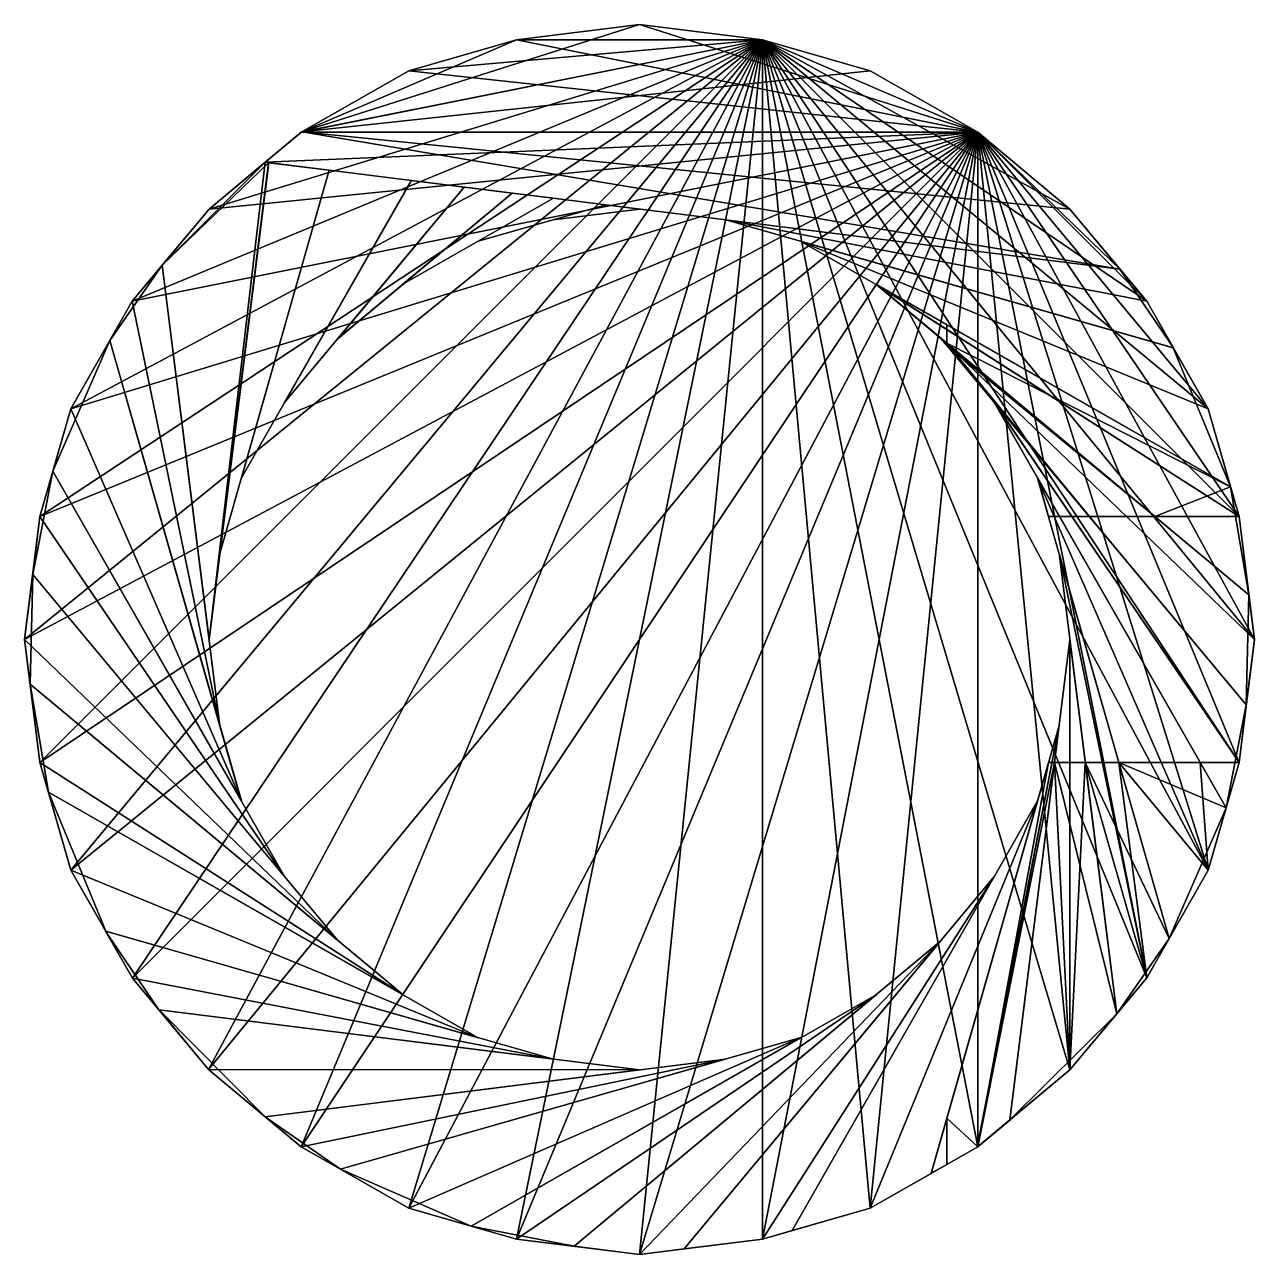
# Model space of a CAD drawing. Extents: x -48 to 48, y -48 to 48.
import ezdxf

# ---------------------------------------------------------------- set-up
doc = ezdxf.new("R2010")
doc.units = 0

msp = doc.modelspace()

# ---------------------------------------------------------------- meshes
at = {"layer": 'OBJECT000', "color": 50}
mesh = msp.add_polyface(dxfattribs=at)
corners = [(33.599998, 33.599998, -48), (26.4, 39.599998, -48), (18, 44.399998, -48), (9.599998, 46.799999, -48), (-0.000002, 47.999996, -48), (-9.600003, 46.799999, -48), (-18.000004, 44.399998, -48), (-26.400005, 39.599998, -48), (-33.600006, 33.599998, -48), (-39.600006, 26.4, -48), (-44.400009, 17.999998, -48), (-46.800007, 9.599999, -48), (-48.000008, -0.000001, -48), (-46.800007, -9.599999, -48), (-44.400009, -18, -48), (-39.57386, -26.445776, -48), (-33.643127, -33.564075, -48), (-26.400005, -39.599998, -48), (-18.000004, -44.400002, -48), (-9.600003, -46.799999, -48), (-0.000002, -47.999996, -48), (9.599998, -46.799999, -48), (18, -44.400002, -48), (26.4, -39.599998, -48), (33.599998, -33.599998, -48), (39.599998, -26.4, -48), (44.400005, -18, -48), (46.800003, -9.599999, -48), (48.000004, -0.000001, -48), (46.800003, 9.599999, -48), (44.400005, 17.999998, -48), (39.599998, 26.4, -48), (-0.000002, 47.999996, -36.244896), (9.599998, 46.799999, -36.244896), (18, 44.399998, -36.244896), (26.4, 39.599998, -36.244896), (33.599998, 33.599998, -36.244896), (39.599998, 26.4, -36.244896), (44.400005, 17.999998, -36.244896), (46.800003, 9.599999, -36.244896), (48.000004, -0.000001, -36.244896), (46.800003, -9.599999, -36.244896), (44.400005, -18, -36.244896), (39.599998, -26.4, -36.244896), (33.599998, -33.599998, -36.244896), (26.4, -39.599998, -36.244896), (18, -44.400002, -36.244896), (9.599998, -46.799999, -36.244896), (-0.000002, -47.999996, -36.244896), (-9.600003, -46.799999, -36.244896), (-18.000004, -44.400002, -36.244896), (-26.400005, -39.599998, -36.244896), (-33.641113, -33.566494, -36.244896), (-39.574188, -26.445154, -36.244896), (-44.400009, -18, -36.244896), (-46.800007, -9.599999, -36.244896), (-48.000008, -0.000001, -36.244896), (-46.800007, 9.599999, -36.244896), (-44.400009, 17.999998, -36.244896), (-39.600006, 26.4, -36.244896), (-33.600006, 33.599998, -36.244896), (-26.400005, 39.599998, -36.244896), (-18.000004, 44.399998, -36.244896), (-9.600003, 46.799999, -36.244896)]
mesh.append_faces([[corners[k] for k in face] for face in [(1, 31, 0), (4, 33, 32), (3, 34, 33), (2, 35, 34), (1, 36, 35), (0, 37, 36), (31, 38, 37), (30, 39, 38), (29, 40, 39), (28, 41, 40), (27, 42, 41), (26, 43, 42), (25, 44, 43), (24, 45, 44), (23, 46, 45), (22, 47, 46), (21, 48, 47), (20, 49, 48), (19, 50, 49), (18, 51, 50), (17, 52, 51), (16, 53, 52), (15, 54, 53), (14, 55, 54), (13, 56, 55), (12, 57, 56), (11, 58, 57), (10, 59, 58), (9, 60, 59), (8, 61, 60), (7, 62, 61), (6, 63, 62), (5, 32, 63), (33, 63, 32)]], dxfattribs={"vtx0": -1})
mesh.append_faces([[corners[k] for k in face] for face in [(1, 3, 4), (1, 4, 5), (1, 5, 6), (1, 6, 7), (1, 7, 8), (1, 8, 9), (1, 9, 10), (1, 10, 11), (1, 11, 12), (1, 12, 13), (1, 13, 14), (1, 14, 15), (1, 15, 16), (1, 16, 17), (1, 17, 18), (1, 18, 19), (1, 19, 20), (1, 20, 21), (1, 21, 22), (1, 22, 23), (1, 23, 24), (1, 24, 25), (1, 25, 26), (1, 26, 27), (1, 27, 28), (1, 28, 29), (1, 29, 30), (1, 30, 31), (33, 35, 36), (33, 36, 37), (33, 37, 38), (33, 38, 39), (33, 39, 40), (33, 40, 41), (33, 41, 42), (33, 42, 43), (33, 43, 44), (33, 44, 45), (33, 45, 46), (33, 46, 47), (33, 47, 48), (33, 48, 49), (33, 49, 50), (33, 50, 51), (33, 51, 52), (33, 52, 53), (33, 53, 54), (33, 54, 55), (33, 55, 56), (33, 56, 57), (33, 57, 58), (33, 58, 59), (33, 59, 60), (33, 60, 61), (33, 61, 62), (33, 62, 63)]], dxfattribs={"vtx0": -1, "vtx2": -1})
mesh.append_faces([[corners[k] for k in face] for face in [(1, 2, 3), (4, 3, 33), (3, 2, 34), (2, 1, 35), (1, 0, 36), (0, 31, 37), (31, 30, 38), (30, 29, 39), (29, 28, 40), (28, 27, 41), (27, 26, 42), (26, 25, 43), (25, 24, 44), (24, 23, 45), (23, 22, 46), (22, 21, 47), (21, 20, 48), (20, 19, 49), (19, 18, 50), (18, 17, 51), (17, 16, 52), (16, 15, 53), (15, 14, 54), (14, 13, 55), (13, 12, 56), (12, 11, 57), (11, 10, 58), (10, 9, 59), (9, 8, 60), (8, 7, 61), (7, 6, 62), (6, 5, 63), (5, 4, 32), (33, 34, 35)]], dxfattribs={"vtx2": -1})
at = {"layer": 'OBJECT001', "color": 50}
mesh = msp.add_polyface(dxfattribs=at)
corners = [(-0.000002, 47.999996, 48), (-0.000002, 47.999996, -36.244896), (9.599998, 46.799999, -36.244896), (9.599998, 46.799999, 48), (18, 44.399998, -36.244896), (18, 44.399998, 48), (26.4, 39.599998, -36.244896), (26.4, 39.599998, 48), (33.599998, 33.599998, -36.244896), (33.599998, 33.599998, 48), (37.504124, 28.912132, -36.244896), (37.504124, 28.912132, 48), (-29.211809, 37.251049, 48), (-29.211809, 37.251049, -36.244896), (-26.353275, 39.626698, -36.244896), (-26.353275, 39.626698, 48), (-18.000004, 44.399998, -36.244896), (-18.000004, 44.399998, 48), (-9.600003, 46.799999, -36.244896), (-9.600003, 46.799999, 48)]
mesh.append_faces([[corners[k] for k in face] for face in [(1, 3, 0), (2, 5, 3), (4, 7, 5), (6, 9, 7), (8, 11, 9), (13, 15, 12), (14, 17, 15), (16, 19, 17), (18, 0, 19), (6, 10, 8), (10, 12, 11), (15, 11, 12)]], dxfattribs={"vtx0": -1})
mesh.append_faces([[corners[k] for k in face] for face in [(6, 2, 1), (6, 1, 18), (6, 18, 16), (6, 16, 14), (6, 14, 13), (6, 13, 10), (15, 19, 0), (15, 0, 3), (15, 3, 5), (15, 5, 7), (15, 7, 9), (15, 9, 11)]], dxfattribs={"vtx0": -1, "vtx2": -1})
mesh.append_faces([[corners[k] for k in face] for face in [(1, 2, 3), (2, 4, 5), (4, 6, 7), (6, 8, 9), (8, 10, 11), (13, 14, 15), (14, 16, 17), (16, 18, 19), (18, 1, 0), (6, 4, 2), (10, 13, 12), (15, 17, 19)]], dxfattribs={"vtx2": -1})
at = {"layer": 'OBJECT002', "color": 50}
mesh = msp.add_polyface(dxfattribs=at)
corners = [(37.507763, 28.910192, 48), (37.507763, 28.910192, -36.244896), (39.599998, 26.4, -36.244896), (39.599998, 26.4, 48), (41.671947, 22.772497, -36.244896), (41.671947, 22.772497, 48), (6.729344, 32.757496, -36.244896), (6.728703, 32.757679, 48)]
mesh.append_faces([[corners[k] for k in face] for face in [(1, 3, 0), (2, 5, 3), (2, 6, 4), (6, 0, 7), (4, 7, 5), (0, 5, 7)]], dxfattribs={"vtx0": -1})
mesh.append_faces([[corners[k] for k in face] for face in [(1, 2, 3), (2, 4, 5), (2, 1, 6), (6, 1, 0), (4, 6, 7), (0, 3, 5)]], dxfattribs={"vtx2": -1})
at = {"layer": 'OBJECT003', "color": 50}
mesh = msp.add_polyface(dxfattribs=at)
corners = [(41.669533, 22.776817, 48), (41.669533, 22.776817, -36.244896), (44.400005, 17.999998, -36.244896), (44.400005, 17.999998, 48), (46.138279, 11.915587, -36.244896), (46.138279, 11.915587, 48), (12.598772, 31.080687, -36.244896), (12.59901, 31.080542, 48)]
mesh.append_faces([[corners[k] for k in face] for face in [(1, 3, 0), (2, 5, 3), (2, 6, 4), (6, 0, 7), (4, 7, 5), (0, 5, 7)]], dxfattribs={"vtx0": -1})
mesh.append_faces([[corners[k] for k in face] for face in [(1, 2, 3), (2, 4, 5), (2, 1, 6), (6, 1, 0), (4, 6, 7), (0, 3, 5)]], dxfattribs={"vtx2": -1})
at = {"layer": 'OBJECT004', "color": 50}
mesh = msp.add_polyface(dxfattribs=at)
corners = [(22.772644, -41.676929, 48), (22.772644, -41.676929, -36.244896), (18, -44.400002, -36.244896), (18, -44.400002, 48), (11.916851, -46.137306, -36.244896), (11.916851, -46.137306, 48), (31.07864, -12.602966, -36.244896), (31.079315, -12.601795, 48)]
mesh.append_faces([[corners[k] for k in face] for face in [(1, 3, 0), (2, 5, 3), (2, 6, 4), (6, 0, 7), (4, 7, 5), (3, 7, 0)]], dxfattribs={"vtx0": -1})
mesh.append_faces([[corners[k] for k in face] for face in [(1, 2, 3), (2, 4, 5), (2, 1, 6), (6, 1, 0), (4, 6, 7), (3, 5, 7)]], dxfattribs={"vtx2": -1})
at = {"layer": 'OBJECT005', "color": 50}
mesh = msp.add_polyface(dxfattribs=at)
corners = [(11.914507, -46.138988, 48), (11.914507, -46.138988, -36.244896), (9.599998, -46.799999, -36.244896), (9.599998, -46.799999, 48), (3.48358, -47.564392, -36.244896), (3.48358, -47.564392, 48), (27.717152, -18.485596, -36.244896), (27.7162, -18.486769, 48)]
mesh.append_faces([[corners[k] for k in face] for face in [(1, 3, 0), (2, 5, 3), (2, 6, 4), (6, 0, 7), (4, 7, 5), (3, 7, 0)]], dxfattribs={"vtx0": -1})
mesh.append_faces([[corners[k] for k in face] for face in [(1, 2, 3), (2, 4, 5), (2, 1, 6), (6, 1, 0), (4, 6, 7), (3, 5, 7)]], dxfattribs={"vtx2": -1})
at = {"layer": 'OBJECT006', "color": 50}
mesh = msp.add_polyface(dxfattribs=at)
corners = [(3.485978, -47.563217, 48), (3.485978, -47.563217, -36.244896), (-0.000002, -47.999996, -36.244896), (-0.000002, -47.999996, 48), (-5.09385, -47.363888, -36.244896), (-5.09385, -47.363888, 48), (23.527, -23.513525, -36.244896), (23.527, -23.513525, 48)]
mesh.append_faces([[corners[k] for k in face] for face in [(1, 3, 0), (2, 5, 3), (2, 6, 4), (6, 0, 7), (4, 7, 5), (3, 7, 0)]], dxfattribs={"vtx0": -1})
mesh.append_faces([[corners[k] for k in face] for face in [(1, 2, 3), (2, 4, 5), (2, 1, 6), (6, 1, 0), (4, 6, 7), (3, 5, 7)]], dxfattribs={"vtx2": -1})
at = {"layer": 'OBJECT007', "color": 50}
mesh = msp.add_polyface(dxfattribs=at)
corners = [(-5.095993, -47.363857, 48), (-5.095993, -47.363857, -36.244896), (-9.600003, -46.799999, -36.244896), (-9.600003, -46.799999, 48), (-13.139707, -45.788269, -36.244896), (-13.139707, -45.788269, 48), (18.469519, -27.726158, -36.244896), (18.465876, -27.728247, 48)]
mesh.append_faces([[corners[k] for k in face] for face in [(1, 3, 0), (2, 5, 3), (2, 6, 4), (6, 0, 7), (4, 7, 5), (0, 5, 7)]], dxfattribs={"vtx0": -1})
mesh.append_faces([[corners[k] for k in face] for face in [(1, 2, 3), (2, 4, 5), (2, 1, 6), (6, 1, 0), (4, 6, 7), (0, 3, 5)]], dxfattribs={"vtx2": -1})
at = {"layer": 'OBJECT008', "color": 50}
mesh = msp.add_polyface(dxfattribs=at)
corners = [(-13.139615, -45.788193, 48), (-13.139615, -45.788193, -36.244896), (-18.000004, -44.400002, -36.244896), (-18.000004, -44.400002, 48), (-23.344669, -41.348694, -36.244896), (-23.344669, -41.348694, 48), (12.600695, -31.080101, -36.244896), (12.596831, -31.081238, 48)]
mesh.append_faces([[corners[k] for k in face] for face in [(1, 3, 0), (2, 5, 3), (2, 6, 4), (6, 0, 7), (4, 7, 5), (0, 5, 7)]], dxfattribs={"vtx0": -1})
mesh.append_faces([[corners[k] for k in face] for face in [(1, 2, 3), (2, 4, 5), (2, 1, 6), (6, 1, 0), (4, 6, 7), (0, 3, 5)]], dxfattribs={"vtx2": -1})
at = {"layer": 'OBJECT009', "color": 50}
mesh = msp.add_polyface(dxfattribs=at)
corners = [(-23.342949, -41.349426, 48), (-23.342949, -41.349426, -36.244896), (-26.400005, -39.599998, -36.244896), (-26.400005, -39.599998, 48), (-29.214811, -37.251564, -36.244896), (-29.214811, -37.251564, 48), (6.720482, -32.760387, -36.244896), (6.71964, -32.760494, 48)]
mesh.append_faces([[corners[k] for k in face] for face in [(1, 3, 0), (2, 5, 3), (2, 6, 4), (6, 0, 7), (4, 7, 5), (0, 5, 7)]], dxfattribs={"vtx0": -1})
mesh.append_faces([[corners[k] for k in face] for face in [(1, 2, 3), (2, 4, 5), (2, 1, 6), (6, 1, 0), (4, 6, 7), (0, 3, 5)]], dxfattribs={"vtx2": -1})
at = {"layer": 'OBJECT010', "color": 50}
mesh = msp.add_polyface(dxfattribs=at)
corners = [(-29.217411, -37.251564, 48), (-29.217411, -37.251564, -36.244896), (-33.631664, -33.575649, -36.244896), (-33.631664, -33.575649, 48), (-37.507805, -28.912096, -36.244896), (-37.507805, -28.912096, 48), (-0.000002, -33.599998, -36.244896), (-0.000002, -33.599998, 48)]
mesh.append_faces([[corners[k] for k in face] for face in [(1, 3, 0), (2, 5, 3), (2, 6, 4), (6, 0, 7), (4, 7, 5), (0, 5, 7)]], dxfattribs={"vtx0": -1})
mesh.append_faces([[corners[k] for k in face] for face in [(1, 2, 3), (2, 4, 5), (2, 1, 6), (6, 1, 0), (4, 6, 7), (0, 3, 5)]], dxfattribs={"vtx2": -1})
at = {"layer": 'OBJECT011', "color": 50}
mesh = msp.add_polyface(dxfattribs=at)
corners = [(-37.508503, -28.910706, 48), (-37.508503, -28.910706, -36.244896), (-39.582172, -26.431458, -36.244896), (-39.582172, -26.431458, 48), (-41.672321, -22.773302, -36.244896), (-41.672321, -22.773302, 48), (-6.720212, -32.760277, -36.244896), (-6.7199, -32.760353, 48)]
mesh.append_faces([[corners[k] for k in face] for face in [(1, 3, 0), (2, 5, 3), (2, 6, 4), (6, 0, 7), (4, 7, 5), (0, 5, 7)]], dxfattribs={"vtx0": -1})
mesh.append_faces([[corners[k] for k in face] for face in [(1, 2, 3), (2, 4, 5), (2, 1, 6), (6, 1, 0), (4, 6, 7), (0, 3, 5)]], dxfattribs={"vtx2": -1})
at = {"layer": 'OBJECT012', "color": 50}
mesh = msp.add_polyface(dxfattribs=at)
corners = [(-41.667229, -22.77561, 48), (-41.667229, -22.77561, -36.244896), (-44.400009, -18, -36.244896), (-44.400009, -18, 48), (-46.1413, -11.910974, -36.244896), (-46.1413, -11.910974, 48), (-12.592257, -31.08219, -36.244896), (-12.59017, -31.083397, 48)]
mesh.append_faces([[corners[k] for k in face] for face in [(1, 3, 0), (2, 5, 3), (2, 6, 4), (6, 0, 7), (4, 7, 5), (0, 5, 7)]], dxfattribs={"vtx0": -1})
mesh.append_faces([[corners[k] for k in face] for face in [(1, 2, 3), (2, 4, 5), (2, 1, 6), (6, 1, 0), (4, 6, 7), (0, 3, 5)]], dxfattribs={"vtx2": -1})
at = {"layer": 'OBJECT013', "color": 50}
mesh = msp.add_polyface(dxfattribs=at)
corners = [(-46.13863, -11.913208, 48), (-46.13863, -11.913208, -36.244896), (-46.800007, -9.599999, -36.244896), (-46.800007, -9.599999, 48), (-47.564949, -3.483179, -36.244896), (-47.564949, -3.483179, 48), (-18.483749, -27.717482, -36.244896), (-18.485819, -27.715759, 48)]
mesh.append_faces([[corners[k] for k in face] for face in [(1, 3, 0), (2, 5, 3), (2, 6, 4), (6, 0, 7), (4, 7, 5), (0, 5, 7)]], dxfattribs={"vtx0": -1})
mesh.append_faces([[corners[k] for k in face] for face in [(1, 2, 3), (2, 4, 5), (2, 1, 6), (6, 1, 0), (4, 6, 7), (0, 3, 5)]], dxfattribs={"vtx2": -1})
at = {"layer": 'OBJECT014', "color": 50}
mesh = msp.add_polyface(dxfattribs=at)
corners = [(-47.564655, -3.482373, 48), (-47.564655, -3.482373, -36.244896), (-48.000008, -0.000001, -36.244896), (-48.000008, -0.000001, 48), (-47.364445, 5.084912, -36.244896), (-47.364445, 5.084912, 48), (-23.548044, -23.496241, -36.244896), (-23.550371, -23.493422, 48)]
mesh.append_faces([[corners[k] for k in face] for face in [(1, 3, 0), (2, 5, 3), (2, 6, 4), (6, 0, 7), (4, 7, 5), (0, 5, 7)]], dxfattribs={"vtx0": -1})
mesh.append_faces([[corners[k] for k in face] for face in [(1, 2, 3), (2, 4, 5), (2, 1, 6), (6, 1, 0), (4, 6, 7), (0, 3, 5)]], dxfattribs={"vtx2": -1})
at = {"layer": 'OBJECT015', "color": 50}
mesh = msp.add_polyface(dxfattribs=at)
corners = [(-47.363827, 5.08568, 48), (-47.363827, 5.08568, -36.244896), (-46.800007, 9.599999, -36.244896), (-46.800007, 9.599999, 48), (-45.787949, 13.140344, -36.244896), (-45.787949, 13.140344, 48), (-27.701647, -18.510645, -36.244896), (-27.703405, -18.507568, 48)]
mesh.append_faces([[corners[k] for k in face] for face in [(1, 3, 0), (2, 5, 3), (2, 6, 4), (6, 0, 7), (4, 7, 5), (0, 5, 7)]], dxfattribs={"vtx0": -1})
mesh.append_faces([[corners[k] for k in face] for face in [(1, 2, 3), (2, 4, 5), (2, 1, 6), (6, 1, 0), (4, 6, 7), (0, 3, 5)]], dxfattribs={"vtx2": -1})
at = {"layer": 'OBJECT016', "color": 50}
mesh = msp.add_polyface(dxfattribs=at)
corners = [(-45.78886, 13.139941, 48), (-45.78886, 13.139941, -36.244896), (-44.400009, 17.999998, -36.244896), (-44.400009, 17.999998, 48), (-41.348446, 23.34005, -36.244896), (-41.348446, 23.34005, 48), (-31.080767, -12.597985, -36.244896), (-31.082872, -12.590661, 48)]
mesh.append_faces([[corners[k] for k in face] for face in [(1, 3, 0), (2, 5, 3), (2, 6, 4), (6, 0, 7), (4, 7, 5), (0, 5, 7)]], dxfattribs={"vtx0": -1})
mesh.append_faces([[corners[k] for k in face] for face in [(1, 2, 3), (2, 4, 5), (2, 1, 6), (6, 1, 0), (4, 6, 7), (0, 3, 5)]], dxfattribs={"vtx2": -1})
at = {"layer": 'OBJECT017', "color": 50}
mesh = msp.add_polyface(dxfattribs=at)
corners = [(-41.349506, 23.337158, 48), (-41.349506, 23.337158, -36.244896), (-39.600006, 26.4, -36.244896), (-39.600006, 26.4, 48), (-37.252743, 29.219492, -36.244896), (-37.252743, 29.219492, 48), (-32.758362, -6.730628, -36.244896), (-32.758469, -6.729858, 48)]
mesh.append_faces([[corners[k] for k in face] for face in [(1, 3, 0), (2, 5, 3), (2, 6, 4), (6, 0, 7), (4, 7, 5), (0, 5, 7)]], dxfattribs={"vtx0": -1})
mesh.append_faces([[corners[k] for k in face] for face in [(1, 2, 3), (2, 4, 5), (2, 1, 6), (6, 1, 0), (4, 6, 7), (0, 3, 5)]], dxfattribs={"vtx2": -1})
at = {"layer": 'OBJECT018', "color": 50}
mesh = msp.add_polyface(dxfattribs=at)
corners = [(-37.252777, 29.220886, 48), (-37.252777, 29.220886, -36.244896), (-33.600006, 33.599998, -36.244896), (-33.600006, 33.599998, 48), (-29.219242, 37.251965, -36.244896), (-29.219242, 37.251965, 48), (-28.947607, 37.218052, -36.244896), (-33.600006, -0.000001, -36.244896), (-28.947624, 37.217869, 48), (-33.600006, -0.000001, 48)]
mesh.append_faces([[corners[k] for k in face] for face in [(1, 3, 0), (2, 5, 3), (4, 7, 6), (4, 8, 5), (7, 0, 9), (6, 9, 8), (0, 8, 9)]], dxfattribs={"vtx0": -1})
mesh.append_faces([[corners[k] for k in face] for face in [(4, 1, 7), (0, 5, 8)]], dxfattribs={"vtx0": -1, "vtx2": -1})
mesh.append_faces([[corners[k] for k in face] for face in [(1, 2, 3), (2, 4, 5), (4, 2, 1), (4, 6, 8), (7, 1, 0), (6, 7, 9), (0, 3, 5)]], dxfattribs={"vtx2": -1})
at = {"layer": 'OBJECT019', "color": 50}
mesh = msp.add_polyface(dxfattribs=at)
corners = [(-24.214642, 36.627026, -36.244896), (-28.947477, 37.217579, -36.244896), (-32.760082, 6.714331, -36.244896), (-28.948303, 37.216881, 48), (-24.214861, 36.626255, 48), (-32.760723, 6.712133, 48)]
mesh.append_faces([[corners[k] for k in face] for face in [(1, 2, 0), (3, 4, 5)]])
mesh.append_faces([[corners[k] for k in face] for face in [(1, 4, 3), (2, 3, 5), (0, 5, 4)]], dxfattribs={"vtx0": -1})
mesh.append_faces([[corners[k] for k in face] for face in [(1, 0, 4), (2, 1, 3), (0, 2, 5)]], dxfattribs={"vtx2": -1})
at = {"layer": 'OBJECT020', "color": 50}
mesh = msp.add_polyface(dxfattribs=at)
corners = [(-17.810215, 35.826344, -36.244896), (-24.215536, 36.626698, -36.244896), (-31.077873, 12.607909, -36.244896), (-24.21475, 36.626183, 48), (-17.810434, 35.825939, 48), (-31.07509, 12.612781, 48)]
mesh.append_faces([[corners[k] for k in face] for face in [(1, 2, 0), (3, 4, 5)]])
mesh.append_faces([[corners[k] for k in face] for face in [(1, 4, 3), (2, 3, 5), (0, 5, 4)]], dxfattribs={"vtx0": -1})
mesh.append_faces([[corners[k] for k in face] for face in [(1, 0, 4), (2, 1, 3), (0, 2, 5)]], dxfattribs={"vtx2": -1})
at = {"layer": 'OBJECT021', "color": 50}
mesh = msp.add_polyface(dxfattribs=at)
corners = [(-13.696512, 35.311558, -36.244896), (-17.810234, 35.826378, -36.244896), (-27.726383, 18.47307, -36.244896), (-17.812174, 35.826672, 48), (-13.696475, 35.311596, 48), (-27.730595, 18.468016, 48)]
mesh.append_faces([[corners[k] for k in face] for face in [(1, 2, 0), (3, 4, 5)]])
mesh.append_faces([[corners[k] for k in face] for face in [(1, 4, 3), (2, 3, 5), (0, 5, 4)]], dxfattribs={"vtx0": -1})
mesh.append_faces([[corners[k] for k in face] for face in [(1, 0, 4), (2, 1, 3), (0, 2, 5)]], dxfattribs={"vtx2": -1})
at = {"layer": 'OBJECT022', "color": 50}
mesh = msp.add_polyface(dxfattribs=at)
corners = [(-9.929812, 34.840755, -36.244896), (-13.695688, 35.311485, -36.244896), (-23.534111, 23.504662, -36.244896), (-13.695853, 35.311268, 48), (-9.930051, 34.840538, 48), (-23.539091, 23.500525, 48)]
mesh.append_faces([[corners[k] for k in face] for face in [(1, 2, 0), (3, 4, 5)]])
mesh.append_faces([[corners[k] for k in face] for face in [(1, 4, 3), (2, 3, 5), (0, 5, 4)]], dxfattribs={"vtx0": -1})
mesh.append_faces([[corners[k] for k in face] for face in [(1, 0, 4), (2, 1, 3), (0, 2, 5)]], dxfattribs={"vtx2": -1})
at = {"layer": 'OBJECT023', "color": 50}
mesh = msp.add_polyface(dxfattribs=at)
corners = [(-6.719168, 34.44067, -36.244896), (-9.929557, 34.841637, -36.244896), (-18.469963, 27.725206, -36.244896), (-9.93082, 34.840794, 48), (-6.720614, 34.439831, 48), (-18.463425, 27.728943, 48)]
mesh.append_faces([[corners[k] for k in face] for face in [(1, 2, 0), (3, 4, 5)]])
mesh.append_faces([[corners[k] for k in face] for face in [(1, 4, 3), (2, 3, 5), (0, 5, 4)]], dxfattribs={"vtx0": -1})
mesh.append_faces([[corners[k] for k in face] for face in [(1, 0, 4), (2, 1, 3), (0, 2, 5)]], dxfattribs={"vtx2": -1})
at = {"layer": 'OBJECT024', "color": 50}
mesh = msp.add_polyface(dxfattribs=at)
corners = [(-2.628793, 33.92889, -36.244896), (-6.718417, 34.439831, -36.244896), (-12.595609, 31.082445, -36.244896), (-6.721896, 34.439903, 48), (-2.629672, 33.928638, 48), (-12.592807, 31.08325, 48)]
mesh.append_faces([[corners[k] for k in face] for face in [(1, 2, 0), (3, 4, 5)]])
mesh.append_faces([[corners[k] for k in face] for face in [(1, 4, 3), (2, 3, 5), (0, 5, 4)]], dxfattribs={"vtx0": -1})
mesh.append_faces([[corners[k] for k in face] for face in [(1, 0, 4), (2, 1, 3), (0, 2, 5)]], dxfattribs={"vtx2": -1})
at = {"layer": 'OBJECT025', "color": 50}
mesh = msp.add_polyface(dxfattribs=at)
corners = [(-0.000002, 33.599998, -36.244896), (-2.631045, 33.929516, -36.244896), (-6.733926, 32.757969, -36.244896), (-2.631942, 33.928707, 48), (-0.000002, 33.599998, 48), (-6.738906, 32.757347, 48)]
mesh.append_faces([[corners[k] for k in face] for face in [(1, 2, 0), (3, 4, 5)]])
mesh.append_faces([[corners[k] for k in face] for face in [(1, 4, 3), (2, 3, 5), (0, 5, 4)]], dxfattribs={"vtx0": -1})
mesh.append_faces([[corners[k] for k in face] for face in [(1, 0, 4), (2, 1, 3), (0, 2, 5)]], dxfattribs={"vtx2": -1})
at = {"layer": 'OBJECT026', "color": 50}
mesh = msp.add_polyface(dxfattribs=at)
corners = [(46.137894, 11.916503, 48), (46.137894, 11.916503, 40.163269), (46.800003, 9.599999, 40.163269), (46.800003, 9.599999, 48), (47.5639, 3.48402, 40.163269), (47.5639, 3.48402, 48), (18.485155, 27.716711, 48), (18.485155, 27.716711, 40.163269)]
mesh.append_faces([[corners[k] for k in face] for face in [(1, 3, 0), (2, 5, 3), (7, 0, 6), (4, 6, 5), (2, 7, 4), (0, 5, 6)]], dxfattribs={"vtx0": -1})
mesh.append_faces([[corners[k] for k in face] for face in [(1, 2, 3), (2, 4, 5), (7, 1, 0), (4, 7, 6), (2, 1, 7), (0, 3, 5)]], dxfattribs={"vtx2": -1})
at = {"layer": 'OBJECT027', "color": 50}
mesh = msp.add_polyface(dxfattribs=at)
corners = [(46.136463, 11.917821, 8.816327), (46.136463, 11.917821, -36.244896), (46.800003, 9.599999, -36.244896), (46.800003, 9.599999, 8.816327), (47.564045, 3.482702, -36.244896), (47.564045, 3.482702, 8.816327), (18.471882, 27.726013, -36.244896), (18.469355, 27.728098, 8.816327)]
mesh.append_faces([[corners[k] for k in face] for face in [(1, 3, 0), (2, 5, 3), (2, 6, 4), (6, 0, 7), (4, 7, 5), (0, 5, 7)]], dxfattribs={"vtx0": -1})
mesh.append_faces([[corners[k] for k in face] for face in [(1, 2, 3), (2, 4, 5), (2, 1, 6), (6, 1, 0), (4, 6, 7), (0, 3, 5)]], dxfattribs={"vtx2": -1})
at = {"layer": 'OBJECT028', "color": 50}
mesh = msp.add_polyface(dxfattribs=at)
corners = [(18.471497, 27.727037, 40.163269), (18.471497, 27.727037, 8.816327), (24, 24.567698, 8.816327), (24, 24.567698, 40.163269), (24, 23.117981, 8.816327), (24, 23.117981, 40.163269)]
mesh.append_faces([[corners[k] for k in face] for face in [(0, 3, 5), (1, 4, 2)]])
mesh.append_faces([[corners[k] for k in face] for face in [(1, 3, 0), (1, 5, 4), (2, 5, 3)]], dxfattribs={"vtx0": -1})
mesh.append_faces([[corners[k] for k in face] for face in [(1, 2, 3), (1, 0, 5), (2, 4, 5)]], dxfattribs={"vtx2": -1})
at = {"layer": 'OBJECT029', "color": 50}
mesh = msp.add_polyface(dxfattribs=at)
corners = [(46.13641, 11.918004, 40.163269), (46.13641, 11.918004, 8.816327), (46.800003, 9.599999, 8.816327), (46.800003, 9.599999, 40.163269), (24, 24.567736, 8.816327), (24, 24.567736, 40.163269), (40.225323, 9.599999, 8.816327), (24, 23.121277, 8.816327), (24, 23.121277, 40.163269), (40.225323, 9.599999, 40.163269)]
mesh.append_faces([[corners[k] for k in face] for face in [(1, 3, 0), (1, 5, 4), (7, 9, 6), (0, 8, 5), (1, 6, 2), (7, 5, 8), (2, 9, 3)]], dxfattribs={"vtx0": -1})
mesh.append_faces([[corners[k] for k in face] for face in [(0, 9, 8), (1, 7, 6)]], dxfattribs={"vtx0": -1, "vtx2": -1})
mesh.append_faces([[corners[k] for k in face] for face in [(1, 2, 3), (1, 0, 5), (7, 8, 9), (0, 3, 9), (1, 4, 7), (7, 4, 5), (2, 6, 9)]], dxfattribs={"vtx2": -1})
at = {"layer": 'OBJECT030', "color": 50}
mesh = msp.add_polyface(dxfattribs=at)
corners = [(47.564705, 3.482373, 48), (47.564705, 3.482373, 40.163269), (48.000004, -0.000001, 40.163269), (48.000004, -0.000001, 48), (47.363895, -5.091504, 40.163269), (47.363895, -5.091504, 48), (23.517059, 23.524475, 48), (23.517059, 23.524475, 40.163269)]
mesh.append_faces([[corners[k] for k in face] for face in [(1, 3, 0), (2, 5, 3), (7, 0, 6), (4, 6, 5), (2, 7, 4), (0, 5, 6)]], dxfattribs={"vtx0": -1})
mesh.append_faces([[corners[k] for k in face] for face in [(1, 2, 3), (2, 4, 5), (7, 1, 0), (4, 7, 6), (2, 1, 7), (0, 3, 5)]], dxfattribs={"vtx2": -1})
at = {"layer": 'OBJECT031', "color": 50}
mesh = msp.add_polyface(dxfattribs=at)
corners = [(47.564743, 3.48208, 8.816327), (47.564743, 3.48208, -36.244896), (48.000004, -0.000001, -36.244896), (48.000004, -0.000001, 8.816327), (47.364445, -5.090955, -36.244896), (47.364445, -5.090955, 8.816327), (23.531029, 23.509386, -36.244896), (23.521673, 23.52063, 8.816327)]
mesh.append_faces([[corners[k] for k in face] for face in [(1, 3, 0), (2, 5, 3), (2, 6, 4), (6, 0, 7), (4, 7, 5), (0, 5, 7)]], dxfattribs={"vtx0": -1})
mesh.append_faces([[corners[k] for k in face] for face in [(1, 2, 3), (2, 4, 5), (2, 1, 6), (6, 1, 0), (4, 6, 7), (0, 3, 5)]], dxfattribs={"vtx2": -1})
at = {"layer": 'OBJECT032', "color": 50}
mesh = msp.add_polyface(dxfattribs=at)
corners = [(23.532221, 23.507774, 40.163269), (23.532221, 23.507774, 8.816327), (24, 23.118347, 8.816327), (24, 23.118347, 40.163269), (24, 22.949669, 8.816327), (24, 22.949669, 40.163269)]
mesh.append_faces([[corners[k] for k in face] for face in [(0, 3, 5), (1, 4, 2)]])
mesh.append_faces([[corners[k] for k in face] for face in [(1, 3, 0), (1, 5, 4), (2, 5, 3)]], dxfattribs={"vtx0": -1})
mesh.append_faces([[corners[k] for k in face] for face in [(1, 2, 3), (1, 0, 5), (2, 4, 5)]], dxfattribs={"vtx2": -1})
at = {"layer": 'OBJECT033', "color": 50}
mesh = msp.add_polyface(dxfattribs=at)
corners = [(24, 23.121277, 8.816327), (40.225307, 9.599999, 8.816327), (40.225307, 9.599999, 40.163269), (24, 23.121277, 40.163269), (35.122704, 9.599999, 8.816327), (24, 22.947729, 8.816327), (24, 22.947729, 40.163269), (35.122704, 9.599999, 40.163269)]
mesh.append_faces([[corners[k] for k in face] for face in [(1, 3, 0), (5, 7, 4), (6, 2, 7), (0, 4, 1), (5, 3, 6), (1, 7, 2)]], dxfattribs={"vtx0": -1})
mesh.append_faces([[corners[k] for k in face] for face in [(1, 2, 3), (5, 6, 7), (6, 3, 2), (0, 5, 4), (5, 0, 3), (1, 4, 7)]], dxfattribs={"vtx2": -1})
at = {"layer": 'OBJECT034', "color": 50}
mesh = msp.add_polyface(dxfattribs=at)
corners = [(47.363876, -5.091724, 48), (47.363876, -5.091724, 40.163269), (46.800003, -9.599999, 40.163269), (46.800003, -9.599999, 48), (45.790306, -13.141223, 40.163269), (45.790306, -13.141223, 48), (27.721951, 18.478416, 48), (27.721951, 18.478416, 40.163269)]
mesh.append_faces([[corners[k] for k in face] for face in [(1, 3, 0), (2, 5, 3), (7, 0, 6), (4, 6, 5), (2, 7, 4), (0, 5, 6)]], dxfattribs={"vtx0": -1})
mesh.append_faces([[corners[k] for k in face] for face in [(1, 2, 3), (2, 4, 5), (7, 1, 0), (4, 7, 6), (2, 1, 7), (0, 3, 5)]], dxfattribs={"vtx2": -1})
at = {"layer": 'OBJECT035', "color": 50}
mesh = msp.add_polyface(dxfattribs=at)
corners = [(47.364166, -5.090626, 8.816327), (47.364166, -5.090626, -36.244896), (46.800003, -9.599999, -36.244896), (46.800003, -9.599999, 8.816327), (45.789078, -13.142395, -36.244896), (45.789078, -13.142395, 8.816327), (27.714094, 18.489733, -36.244896), (27.715412, 18.487425, 8.816327)]
mesh.append_faces([[corners[k] for k in face] for face in [(1, 3, 0), (2, 5, 3), (2, 6, 4), (6, 0, 7), (4, 7, 5), (0, 5, 7)]], dxfattribs={"vtx0": -1})
mesh.append_faces([[corners[k] for k in face] for face in [(1, 2, 3), (2, 4, 5), (2, 1, 6), (6, 1, 0), (4, 6, 7), (0, 3, 5)]], dxfattribs={"vtx2": -1})
at = {"layer": 'OBJECT036', "color": 50}
mesh = msp.add_polyface(dxfattribs=at)
corners = [(27.713654, 18.48966, 40.163269), (27.713654, 18.48966, 8.816327), (35.121113, 9.599999, 8.816327), (35.121113, 9.599999, 40.163269), (32.794666, 9.599999, 8.816327), (32.794666, 9.599999, 40.163269)]
mesh.append_faces([[corners[k] for k in face] for face in [(0, 3, 5), (1, 4, 2)]])
mesh.append_faces([[corners[k] for k in face] for face in [(1, 3, 0), (1, 5, 4), (2, 5, 3)]], dxfattribs={"vtx0": -1})
mesh.append_faces([[corners[k] for k in face] for face in [(1, 2, 3), (1, 0, 5), (2, 4, 5)]], dxfattribs={"vtx2": -1})
at = {"layer": 'OBJECT037', "color": 50}
mesh = msp.add_polyface(dxfattribs=at)
corners = [(46.800003, -9.599999, 8.816327), (45.788895, -13.142285, 8.816327), (45.788895, -13.142285, 40.163269), (46.800003, -9.599999, 40.163269), (43.765339, -9.599999, 8.816327), (43.765339, -9.599999, 40.163269)]
mesh.append_faces([[corners[k] for k in face] for face in [(2, 5, 3), (1, 0, 4)]])
mesh.append_faces([[corners[k] for k in face] for face in [(1, 3, 0), (1, 5, 2), (4, 3, 5)]], dxfattribs={"vtx0": -1})
mesh.append_faces([[corners[k] for k in face] for face in [(1, 2, 3), (1, 4, 5), (4, 0, 3)]], dxfattribs={"vtx2": -1})
at = {"layer": 'OBJECT038', "color": 50}
mesh = msp.add_polyface(dxfattribs=at)
corners = [(45.789387, -13.139612, 48), (45.789387, -13.139612, 40.163269), (44.400005, -18, 40.163269), (44.400005, -18, 48), (41.348312, -23.338549, 40.163269), (41.348312, -23.338549, 48), (31.080488, 12.59945, 48), (31.080488, 12.59945, 40.163269)]
mesh.append_faces([[corners[k] for k in face] for face in [(1, 3, 0), (2, 5, 3), (7, 0, 6), (4, 6, 5), (2, 7, 4), (0, 5, 6)]], dxfattribs={"vtx0": -1})
mesh.append_faces([[corners[k] for k in face] for face in [(1, 2, 3), (2, 4, 5), (7, 1, 0), (4, 7, 6), (2, 1, 7), (0, 3, 5)]], dxfattribs={"vtx2": -1})
at = {"layer": 'OBJECT039', "color": 50}
mesh = msp.add_polyface(dxfattribs=at)
corners = [(45.789661, -13.142212, 8.816327), (45.789661, -13.142212, -36.244896), (44.400005, -18, -36.244896), (44.400005, -18, 8.816327), (41.348274, -23.339613, -36.244896), (41.348274, -23.339613, 8.816327), (31.079462, 12.600621, -36.244896), (31.077814, 12.606408, 8.816327)]
mesh.append_faces([[corners[k] for k in face] for face in [(1, 3, 0), (2, 5, 3), (2, 6, 4), (6, 0, 7), (4, 7, 5), (0, 5, 7)]], dxfattribs={"vtx0": -1})
mesh.append_faces([[corners[k] for k in face] for face in [(1, 2, 3), (2, 4, 5), (2, 1, 6), (6, 1, 0), (4, 6, 7), (0, 3, 5)]], dxfattribs={"vtx2": -1})
at = {"layer": 'OBJECT040', "color": 50}
mesh = msp.add_polyface(dxfattribs=at)
corners = [(31.081329, 12.596959, 40.163269), (31.081329, 12.596959, 8.816327), (32.794044, 9.599999, 8.816327), (32.794044, 9.599999, 40.163269), (31.936819, 9.599999, 8.816327), (31.936819, 9.599999, 40.163269)]
mesh.append_faces([[corners[k] for k in face] for face in [(0, 3, 5), (1, 4, 2)]])
mesh.append_faces([[corners[k] for k in face] for face in [(1, 3, 0), (1, 5, 4), (2, 5, 3)]], dxfattribs={"vtx0": -1})
mesh.append_faces([[corners[k] for k in face] for face in [(1, 2, 3), (1, 0, 5), (2, 4, 5)]], dxfattribs={"vtx2": -1})
at = {"layer": 'OBJECT041', "color": 50}
mesh = msp.add_polyface(dxfattribs=at)
corners = [(45.789661, -13.142212, 40.163269), (45.789661, -13.142212, 8.816327), (44.400005, -18, 8.816327), (44.400005, -18, 40.163269), (41.348289, -23.339613, 8.816327), (41.348289, -23.339613, 40.163269), (43.765339, -9.599999, 8.816327), (43.765339, -9.599999, 40.163269), (37.4235, -9.599999, 8.816327), (37.4235, -9.599999, 40.163269)]
mesh.append_faces([[corners[k] for k in face] for face in [(1, 3, 0), (2, 5, 3), (1, 7, 6), (4, 9, 5), (0, 9, 7), (2, 8, 4), (8, 7, 9)]], dxfattribs={"vtx0": -1})
mesh.append_faces([[corners[k] for k in face] for face in [(0, 5, 9), (2, 6, 8)]], dxfattribs={"vtx0": -1, "vtx2": -1})
mesh.append_faces([[corners[k] for k in face] for face in [(1, 2, 3), (2, 4, 5), (1, 0, 7), (4, 8, 9), (0, 3, 5), (2, 1, 6), (8, 6, 7)]], dxfattribs={"vtx2": -1})
at = {"layer": 'OBJECT042', "color": 50}
mesh = msp.add_polyface(dxfattribs=at)
corners = [(41.349388, -23.338074, 48), (41.349388, -23.338074, 40.163269), (39.599998, -26.4, 40.163269), (39.599998, -26.4, 48), (37.252335, -29.211365, 40.163269), (37.252335, -29.211365, 48), (32.760975, 6.720629, 48), (32.760975, 6.720629, 40.163269)]
mesh.append_faces([[corners[k] for k in face] for face in [(1, 3, 0), (2, 5, 3), (7, 0, 6), (4, 6, 5), (2, 7, 4), (0, 5, 6)]], dxfattribs={"vtx0": -1})
mesh.append_faces([[corners[k] for k in face] for face in [(1, 2, 3), (2, 4, 5), (7, 1, 0), (4, 7, 6), (2, 1, 7), (0, 3, 5)]], dxfattribs={"vtx2": -1})
at = {"layer": 'OBJECT043', "color": 50}
mesh = msp.add_polyface(dxfattribs=at)
corners = [(41.348583, -23.339502, 8.816327), (41.348583, -23.339502, -36.244896), (39.599998, -26.4, -36.244896), (39.599998, -26.4, 8.816327), (37.252056, -29.211657, -36.244896), (37.252056, -29.211657, 8.816327), (32.759472, 6.723046, -36.244896), (32.759308, 6.724365, 8.816327)]
mesh.append_faces([[corners[k] for k in face] for face in [(1, 3, 0), (2, 5, 3), (2, 6, 4), (6, 0, 7), (4, 7, 5), (0, 5, 7)]], dxfattribs={"vtx0": -1})
mesh.append_faces([[corners[k] for k in face] for face in [(1, 2, 3), (2, 4, 5), (2, 1, 6), (6, 1, 0), (4, 6, 7), (0, 3, 5)]], dxfattribs={"vtx2": -1})
at = {"layer": 'OBJECT044', "color": 50}
mesh = msp.add_polyface(dxfattribs=at)
corners = [(41.348606, -23.339464, 40.163269), (41.348606, -23.339464, 8.816327), (39.599998, -26.4, 8.816327), (39.599998, -26.4, 40.163269), (37.252075, -29.211657, 8.816327), (37.252075, -29.211657, 40.163269), (37.423462, -9.599999, 8.816327), (37.423462, -9.599999, 40.163269), (34.799999, -9.599999, 8.816327), (34.799999, -9.599999, 40.163269)]
mesh.append_faces([[corners[k] for k in face] for face in [(1, 3, 0), (2, 5, 3), (1, 7, 6), (4, 9, 5), (0, 9, 7), (2, 8, 4), (8, 7, 9)]], dxfattribs={"vtx0": -1})
mesh.append_faces([[corners[k] for k in face] for face in [(0, 5, 9), (2, 6, 8)]], dxfattribs={"vtx0": -1, "vtx2": -1})
mesh.append_faces([[corners[k] for k in face] for face in [(1, 2, 3), (2, 4, 5), (1, 0, 7), (4, 8, 9), (0, 3, 5), (2, 1, 6), (8, 6, 7)]], dxfattribs={"vtx2": -1})
at = {"layer": 'OBJECT045', "color": 50}
mesh = msp.add_polyface(dxfattribs=at)
corners = [(37.251217, -29.212023, 48), (37.251217, -29.212023, 40.163269), (33.599998, -33.599998, 40.163269), (33.599998, -33.599998, 48), (28.91078, -37.506447, 40.163269), (28.91078, -37.506447, 48), (33.599998, -0.000001, 48), (33.599998, -0.000001, 40.163269)]
mesh.append_faces([[corners[k] for k in face] for face in [(1, 3, 0), (2, 5, 3), (7, 0, 6), (4, 6, 5), (2, 7, 4), (0, 5, 6)]], dxfattribs={"vtx0": -1})
mesh.append_faces([[corners[k] for k in face] for face in [(1, 2, 3), (2, 4, 5), (7, 1, 0), (4, 7, 6), (2, 1, 7), (0, 3, 5)]], dxfattribs={"vtx2": -1})
at = {"layer": 'OBJECT046', "color": 50}
mesh = msp.add_polyface(dxfattribs=at)
corners = [(37.25116, -29.211584, 8.816327), (37.25116, -29.211584, -36.244896), (33.599998, -33.599998, -36.244896), (33.599998, -33.599998, 8.816327), (28.911806, -37.505566, -36.244896), (28.911806, -37.505566, 8.816327), (33.599998, -0.000001, -36.244896), (33.599998, -0.000001, 8.816327)]
mesh.append_faces([[corners[k] for k in face] for face in [(1, 3, 0), (2, 5, 3), (2, 6, 4), (6, 0, 7), (4, 7, 5), (0, 5, 7)]], dxfattribs={"vtx0": -1})
mesh.append_faces([[corners[k] for k in face] for face in [(1, 2, 3), (2, 4, 5), (2, 1, 6), (6, 1, 0), (4, 6, 7), (0, 3, 5)]], dxfattribs={"vtx2": -1})
at = {"layer": 'OBJECT047', "color": 50}
mesh = msp.add_polyface(dxfattribs=at)
corners = [(37.25116, -29.211584, 40.163269), (37.25116, -29.211584, 8.816327), (33.599998, -33.599998, 8.816327), (33.599998, -33.599998, 40.163269), (28.911806, -37.505566, 8.816327), (28.911806, -37.505566, 40.163269), (34.799999, -9.599999, 8.816327), (34.799999, -9.599999, 40.163269), (32.399998, -9.599999, 8.816327), (32.399998, -9.599999, 40.163269)]
mesh.append_faces([[corners[k] for k in face] for face in [(1, 3, 0), (2, 5, 3), (1, 7, 6), (4, 9, 5), (0, 9, 7), (2, 8, 4), (8, 7, 9)]], dxfattribs={"vtx0": -1})
mesh.append_faces([[corners[k] for k in face] for face in [(0, 5, 9), (2, 6, 8)]], dxfattribs={"vtx0": -1, "vtx2": -1})
mesh.append_faces([[corners[k] for k in face] for face in [(1, 2, 3), (2, 4, 5), (1, 0, 7), (4, 8, 9), (0, 3, 5), (2, 1, 6), (8, 6, 7)]], dxfattribs={"vtx2": -1})
at = {"layer": 'OBJECT048', "color": 50}
mesh = msp.add_polyface(dxfattribs=at)
corners = [(28.912079, -37.502163, 48), (28.912079, -37.502163, 40.163269), (26.352484, -39.627247, 40.163269), (26.352484, -39.627247, 48), (22.772406, -41.676563, 40.163269), (22.772406, -41.676563, 48), (32.760277, -6.717847, 48), (32.760277, -6.717847, 40.163269)]
mesh.append_faces([[corners[k] for k in face] for face in [(1, 3, 0), (2, 5, 3), (7, 0, 6), (4, 6, 5), (2, 7, 4), (3, 6, 0)]], dxfattribs={"vtx0": -1})
mesh.append_faces([[corners[k] for k in face] for face in [(1, 2, 3), (2, 4, 5), (7, 1, 0), (4, 7, 6), (2, 1, 7), (3, 5, 6)]], dxfattribs={"vtx2": -1})
at = {"layer": 'OBJECT049', "color": 50}
mesh = msp.add_polyface(dxfattribs=at)
corners = [(28.911274, -37.511059, 8.816327), (28.911274, -37.511059, -36.244896), (26.4, -39.599998, -36.244896), (26.4, -39.599998, 8.816327), (22.773743, -41.671871, -36.244896), (22.773743, -41.671871, 8.816327), (32.761086, -6.712574, -36.244896), (32.760681, -6.714039, 8.816327)]
mesh.append_faces([[corners[k] for k in face] for face in [(1, 3, 0), (2, 5, 3), (2, 6, 4), (6, 0, 7), (4, 7, 5), (3, 7, 0)]], dxfattribs={"vtx0": -1})
mesh.append_faces([[corners[k] for k in face] for face in [(1, 2, 3), (2, 4, 5), (2, 1, 6), (6, 1, 0), (4, 6, 7), (3, 5, 7)]], dxfattribs={"vtx2": -1})
at = {"layer": 'OBJECT050', "color": 50}
mesh = msp.add_polyface(dxfattribs=at)
corners = [(24, -40.970688, 8.816327), (22.774584, -41.670406, 8.816327), (22.774584, -41.670406, 40.163269), (24, -40.970688, 40.163269), (24, -37.376148, 8.816327), (24, -37.376148, 40.163269)]
mesh.append_faces([[corners[k] for k in face] for face in [(2, 5, 3), (1, 0, 4)]])
mesh.append_faces([[corners[k] for k in face] for face in [(1, 3, 0), (1, 5, 2), (4, 3, 5)]], dxfattribs={"vtx0": -1})
mesh.append_faces([[corners[k] for k in face] for face in [(1, 2, 3), (1, 4, 5), (4, 0, 3)]], dxfattribs={"vtx2": -1})
at = {"layer": 'OBJECT051', "color": 50}
mesh = msp.add_polyface(dxfattribs=at)
corners = [(28.911274, -37.511021, 40.163269), (28.911274, -37.511021, 8.816327), (26.4, -39.599998, 8.816327), (26.4, -39.599998, 40.163269), (24, -40.971348, 8.816327), (24, -40.971348, 40.163269), (32.399998, -9.599999, 8.816327), (32.399998, -9.599999, 40.163269), (24, -37.376514, 8.816327), (31.936489, -9.599999, 8.816327), (31.936489, -9.599999, 40.163269), (24, -37.376514, 40.163269)]
mesh.append_faces([[corners[k] for k in face] for face in [(1, 3, 0), (2, 5, 3), (1, 7, 6), (9, 11, 8), (3, 7, 0), (2, 8, 4), (4, 11, 5), (9, 7, 10)]], dxfattribs={"vtx0": -1})
mesh.append_faces([[corners[k] for k in face] for face in [(3, 11, 10), (3, 10, 7), (2, 6, 9), (2, 9, 8)]], dxfattribs={"vtx0": -1, "vtx2": -1})
mesh.append_faces([[corners[k] for k in face] for face in [(1, 2, 3), (2, 4, 5), (1, 0, 7), (9, 10, 11), (3, 5, 11), (2, 1, 6), (4, 8, 11), (9, 6, 7)]], dxfattribs={"vtx2": -1})

doc.saveas('drawing.dxf')
